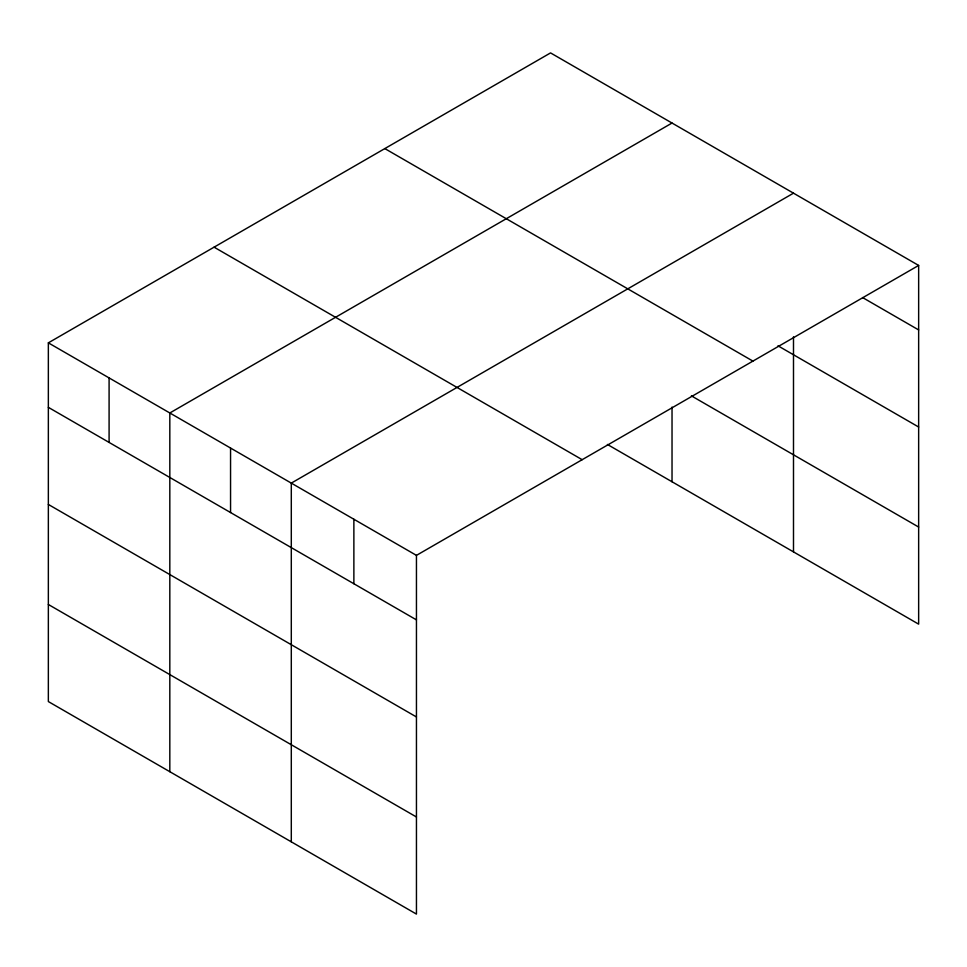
<?xml version="1.0" encoding="UTF-8"?>
<svg xmlns="http://www.w3.org/2000/svg" width="967" height="967" viewBox="0 0 967 967"><rect width="100%" height="100%" fill="white"/><g stroke="black" fill="none" stroke-linecap="round" stroke-linejoin="round"><path stroke-width="1.45" d="M918.65 265.429L550.549 52.907L48.35 342.85L48.35 701.571L416.451 914.093L416.451 555.372L918.65 265.429L918.65 624.15L607.409 444.457M793.496 336.842L793.496 551.891M672.029 123.039L169.817 412.982L169.817 771.702M793.496 193.17L291.297 483.113L291.297 841.834M862.588 297.558L918.65 329.928M777.988 345.811L918.65 427.015M384.83 148.592L752.918 361.102M691.405 395.866L918.65 527.051M214.082 247.165L582.17 459.688M48.35 342.85L416.451 555.372M48.35 407.349L416.451 619.871M48.35 504.448L416.451 716.958M48.35 604.484L416.451 816.994M672.029 407.071L672.029 481.759M353.874 519.243L353.874 583.742M230.557 448.047L230.557 512.546M109.09 377.916L109.09 442.415"/></g></svg>
